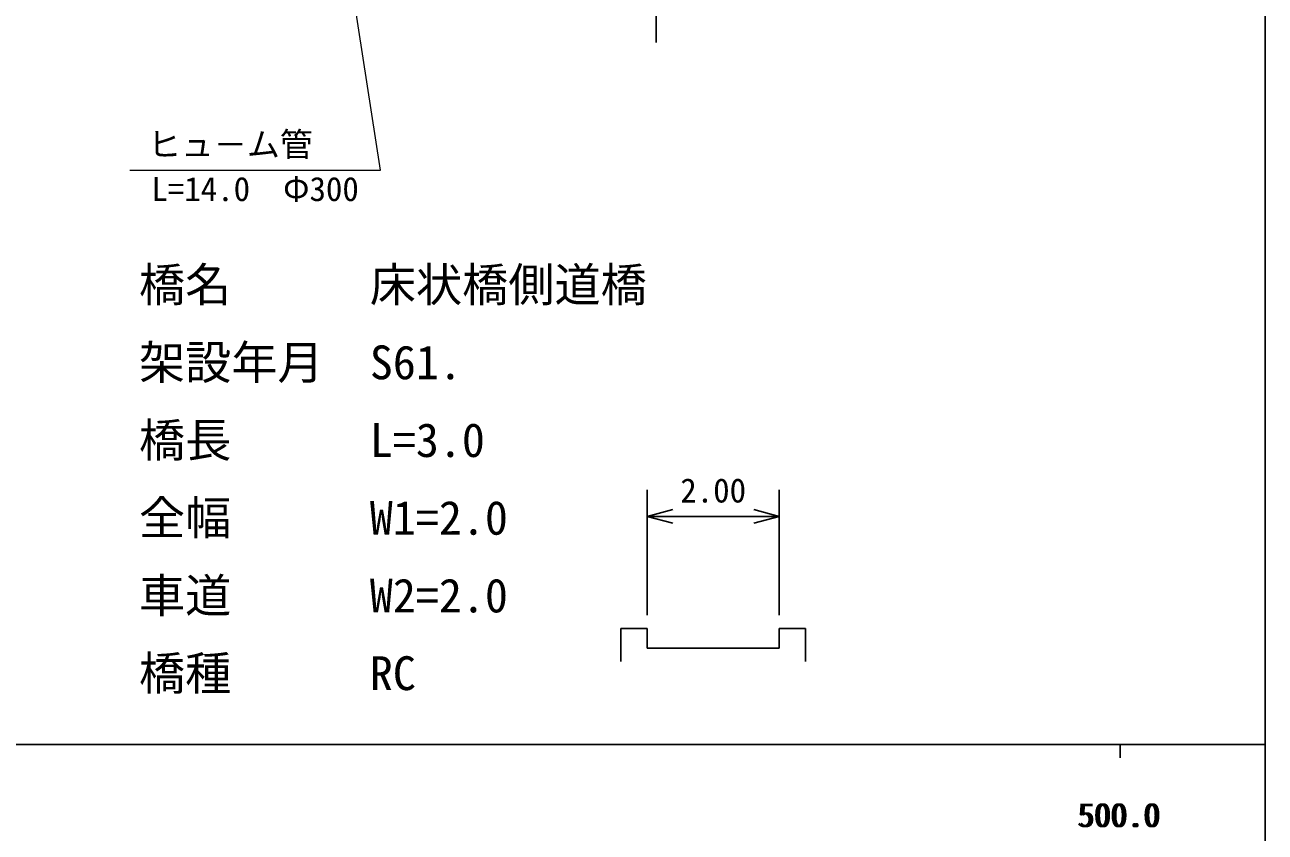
# Model space of a CAD drawing. Units: millimetres, scale not verified, with parts at other scales. Extents: x 40000 to 680000, y 20000 to 380000.
# Drawn here: x 484963 to 579000, y 198357 to 259565 of the extents above; entities that cross this region are included whole.
import ezdxf
from ezdxf.enums import TextEntityAlignment as Align

# ---------------------------------------------------------------- set-up
doc = ezdxf.new("R2010")
doc.units = ezdxf.units.MM
doc.header["$LTSCALE"] = 1000
for name, color, linetype, lineweight in [('S-BGD', 7, 'Continuous', 25), ('S-STR-HTXT', 7, 'Continuous', 13), ('S-STR-STRC', 7, 'Continuous', 25), ('S-TTL-BAND', 7, 'Continuous', 25)]:
    doc.layers.add(name, color=color, linetype=linetype, lineweight=lineweight)
doc.styles.add('ＭＳ ゴシック', font='')
doc.styles.get('ＭＳ ゴシック').set_extended_font_data('MS Gothic')

msp = doc.modelspace()

# ---------------------------------------------------------------- linework, layer by layer
at = {"layer": 'S-BGD'}
for p, q in [((532151, 214800), (532151, 224300)), ((542151, 214800), (542151, 224300)), ((534083, 222818), (532151, 222300)), ((532151, 222300), (542151, 222300)), ((532151, 222300), (534083, 221782)), ((542151, 222300), (540220, 222818)), ((540220, 221782), (542151, 222300)), ((530151, 213800), (532151, 213800)), ((530151, 213800), (530151, 211300)), ((532151, 212300), (532151, 213800)), ((542151, 212300), (542151, 213800)), ((542151, 213800), (544151, 213800)), ((544151, 213800), (544151, 211300)), ((532151, 212300), (542151, 212300))]:
    msp.add_line(p, q, dxfattribs=at)
at = {"layer": 'S-STR-HTXT'}
for p, q in [((511924, 248535), (504829, 294527)), ((492924, 248535), (511924, 248535))]:
    msp.add_line(p, q, dxfattribs=at)
at = {"layer": 'S-STR-STRC'}
msp.add_line((532817, 260226), (532817, 258226), dxfattribs=at)
at = {"layer": 'S-TTL-BAND'}
for p, q in [((579000, 20000), (579000, 370000)), ((40000, 205000), (579000, 205000)), ((568000, 205000), (568000, 204000))]:
    msp.add_line(p, q, dxfattribs=at)

# ---------------------------------------------------------------- texts
at = {"layer": 'S-BGD', "style": 'ＭＳ ゴシック'}
msp.add_text('2.00', height=1833, dxfattribs=at).set_placement((537151, 222800), align=Align.BOTTOM_CENTER)
at = {"layer": 'S-STR-HTXT', "style": 'ＭＳ ゴシック'}
for s, height, p in [('ヒュ－ム管', 1833, (494299, 249035)), ('橋名\u3000\u3000\u3000床状橋側道橋', 2566, (493618, 237814)), ('架設年月\u3000S61.', 2566, (493618, 231923)), ('橋長\u3000\u3000\u3000L=3.0', 2566, (493618, 226031)), ('全幅\u3000\u3000\u3000W1=2.0', 2566, (493618, 220140)), ('車道\u3000\u3000\u3000W2=2.0', 2566, (493618, 214249)), ('橋種\u3000\u3000\u3000RC', 2566, (493618, 208358))]:
    msp.add_text(s, height=height, dxfattribs=at).set_placement(p, align=Align.BOTTOM_LEFT)
msp.add_text('L=14.0\u3000Φ300', height=1833, dxfattribs=at).set_placement((502424, 248035), align=Align.TOP_CENTER)
at = {"layer": 'S-TTL-BAND', "style": 'ＭＳ ゴシック'}
for p in [(567844, 198195), (568000, 198195)]:
    msp.add_text('500.0', height=1833, dxfattribs=at).set_placement(p, align=Align.BOTTOM_CENTER)

doc.saveas('drawing.dxf')
